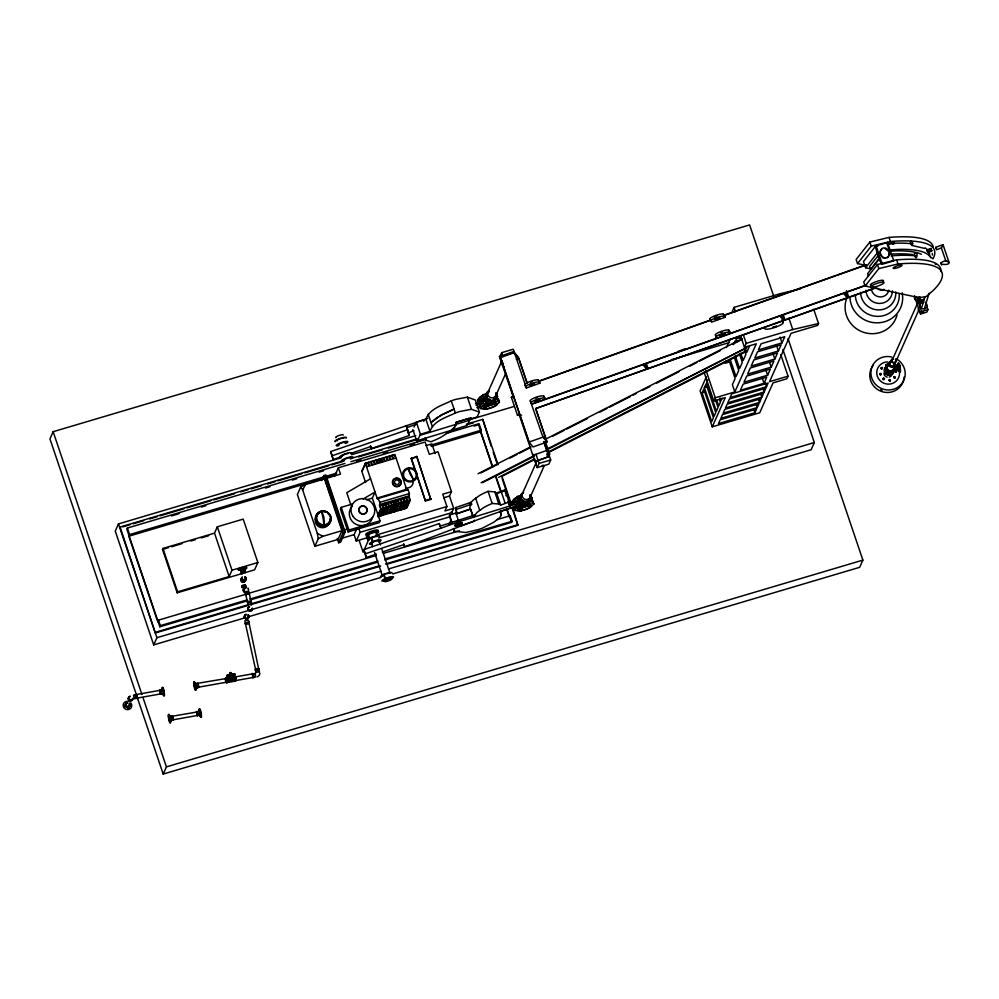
<?xml version="1.0" encoding="UTF-8"?>
<svg xmlns="http://www.w3.org/2000/svg" width="999" height="999" viewBox="0 0 999 999"><rect width="100%" height="100%" fill="white"/><g stroke="black" fill="none" stroke-linecap="round" stroke-linejoin="round"><path stroke-width="1.5" d="M224.738 679.382L224.787 678.508L225.25 679.607M226.873 678.958L226.611 677.884L225.362 678.383L226.224 682.392M887.449 257.23C882.442 260.277 877.447 251.736 882.105 248.514C887.524 245.417 892.107 254.57 887.174 257.829L888.298 256.443M227.098 678.87L227.934 681.98L226.611 677.884M227.71 681.505L227.235 682.704L226.261 682.192M896.64 370.866C896.39 374.088 894.205 370.891 895.379 368.993M896.215 370.329L895.878 371.091M896.303 371.203L896.365 368.931M897.327 367.644L897.339 368.219M897.402 368.057L897.427 367.445M898.938 368.194L899.562 371.091L898.938 368.194L900.124 367.769L898.8 365.234L899.512 365.11L900.161 368.144L898.838 368.319L899.4 371.341L898.051 366.92L899.387 366.733L898.825 363.711L898.014 363.923L898.663 366.858M930.244 249.188C936.775 253.234 918.98 251.236 931.218 249.163M233.192 680.794L232.755 677.334M234.415 680.669L233.766 677.247M885.576 369.38L884.989 369.568M886.837 366.983L886.101 366.92L886.787 367.195M886.95 369.63L887.437 370.179L886.687 369.917M888.086 374.163L888.748 374.363M889.335 371.366L889.922 371.953M892.182 371.178L892.931 371.341M892.731 371.116L893.418 371.079M892.969 371.241C892.681 369.131 891.895 373.052 893.056 370.804M894.617 368.818L893.98 368.319L894.729 368.481M234.315 677.31L234.952 677.971L234.128 676.535L233.217 677.622M235.027 677.397L235.04 677.135M235.889 680.157L235.876 680.831L235.439 679.969M233.741 680.057L234.028 681.505L234.827 680.406M227.784 681.33L227.273 678.708M234.028 681.505L233.391 676.66M226.311 681.593L225.874 678.009M160.502 690.696L160.414 689.785L161.126 693.83L134.078 698.663M163.499 693.618C160.939 695.641 165.022 693.768 163.324 690.596L161.676 691.133L163.312 691.395M170.167 720.529L169.992 718.306L171.403 717.494L169.88 717.769L169.081 715.421L170.817 716.171L169.018 715.559L169.405 719.617L170.017 720.666L171.691 720.254L170.167 720.529L170.33 721.69L170.105 720.666M171.378 716.058L171.241 716.882M195.579 687.911L197.103 687.637L195.742 689.073L195.404 684.877L196.815 684.877L195.404 685.676M196.641 683.878C197.365 681.992 198.501 688.623 197.228 687.25M197.352 711.725L198.202 712.724M198.526 715.209L198.514 714.822M198.714 712.637L200.462 712.637L198.826 713.174L200.225 712.362L199.425 710.027L199.663 712.861M200.524 715.122C197.465 716.495 202.273 716.171 200.349 712.899M941.57 247.889L936.488 249.775L935.701 247.29L935.813 248.152M941.183 264.136C955.519 266.258 946.652 256.993 940.921 263.187M941.707 265.085L940.921 262.587M134.191 698.626L133.529 695.042M135.077 694.854L136.014 698.576L135.527 697.801M136.239 694.492L136.651 694.742M197.652 711.987L198.152 715.334L172.253 719.967C170.604 710.052 173.227 721.753 171.816 719.867M253.296 673.813L254.221 677.534L253.734 676.76M253.009 677.172L252.535 676.81M255.12 673.713L255.819 676.985L197.665 687.349L197.352 686.638M233.778 679.732L233.316 677.634M225.799 678.97L226.273 682.592M227.972 680.169L228.059 678.995A2.36 2.273 24 0 0 227.61 676.735L226.91 675.886L227.672 674.987M230.369 672.514L229.795 673.9A2.36 2.273 24 0 1 228.059 675.399L227.235 675.799M231.768 677.809L230.469 677.871M235.227 678.621L234.615 678.683A2.36 2.273 24 0 0 232.879 680.094L231.78 681.493M231.656 680.581L232.18 681.755L232.767 680.656M230.02 676.148A2.56 2.46 24 0 0 228.222 678.558L227.622 680.057L229.046 680.232A2.173 2.098 24 0 1 231.431 681.368L232.755 681.143A2.173 2.098 24 0 1 235.04 679.233L235.614 677.797M235.464 678.571L235.464 677.397M259.977 673.251L259.265 675.361L257.392 676.872M487.412 397.202L485.052 401.024L484.752 397.127M485.427 398.501L485.626 397.44M484.49 398.426L486.863 392.52L488.873 390.821M226.186 678.746L226.91 678.059L227.173 678.696M234.478 676.935L233.042 676.897A1.711 1.648 24 0 0 231.656 675.349L231.581 674.063L230.132 674.362A2.835 2.735 24 0 0 228.646 677.334L228.883 678.021L229.745 677.484A1.711 1.648 24 0 1 230.382 675.574L230.145 674.313L230.357 675.649L231.631 675.424L231.581 674.063M894.704 365.135L895.841 367.42M894.967 365.11L895.928 366.633M896.228 371.553L896.453 370.766M897.951 364.086L898.563 367.083L897.951 364.086L898.663 363.961L899.425 369.817L898.7 369.955L898.051 366.92M523.364 492.407L520.679 495.204L520.841 499.088L519.318 502.522L519.143 498.626M529.445 501.236L530.756 497.664L530.294 495.054M888.648 256.019L889.272 252.909M519.155 414.435L534.989 461.625L548.838 456.705L549.637 453.908L545.417 441.758M921.815 307.168L924.949 296.865M924.412 308.616L929.07 293.306M883.104 378.459C881.992 381.206 886.3 378.846 883.715 378.034C881.905 380.294 885.938 378.883 883.203 378.296M244.543 568.643L244.867 570.129L245.654 568.319L244.018 568.968M942.581 246.104L943.044 244.68L949.05 262.475M773.576 295.816L749.625 224.937L53.147 431.705L49.95 438.886L136.264 694.33M341.084 457.829L118.456 523.913L115.26 531.118L153.709 644.904L244.842 617.857M119.768 527.784L120.105 527.022L342.445 461.014M344.942 463.449L127.373 528.046L126.848 529.195L159.84 626.798L247.752 600.699M157.255 620.292L128.846 536.213L129.583 534.59L127.373 528.046M242.695 573.364L177.185 592.819L162.512 549.413L162.949 548.451L214.51 533.141L217.332 526.798L243.194 519.118L257.854 562.524L254.595 569.83L245.667 572.489M157.755 621.765L158.491 620.129L247.028 593.93M120.105 527.022L155.32 632.991L247.839 605.531M159.84 626.798L160.352 625.649L158.491 620.129M124.363 706.093L125.549 705.406L125.549 706.318L124.363 706.093L125.549 705.406M126.548 703.546L126.736 702.397L126.548 703.546A2.16 2.085 24 0 0 125.375 705.794M153.709 644.904L156.905 637.712L118.456 523.913M177.185 592.819L177.61 591.858L162.949 548.451M127.884 707.517L128.584 706.98L128.759 708.366L127.884 707.517A2.16 2.085 24 0 1 125.549 706.318M130.419 704.295L129.583 704.208L130.594 704.819L129.583 705.119A2.16 2.085 24 0 1 128.421 707.367L128.759 708.366M129.583 705.119L129.583 704.208M161.676 691.133L163.199 690.858L162.4 688.523L162.562 689.685M177.61 591.858L229.171 576.548L232.005 570.192L217.332 526.798M169.88 717.769L171.403 717.494M169.992 718.306L169.992 717.494M171.266 716.221L172.365 719.055M239.335 569.567L240.709 570.879L239.335 569.567L243.119 568.106L243.319 569.855L242.457 568.468M240.584 568.893L243.968 567.981M243.319 569.855L243.119 568.106M194.48 682.804L196.229 683.553L194.48 682.804L194.73 685.639M244.867 570.129L244.53 568.394L243.007 568.369M196.815 684.877L195.404 684.877M194.817 687L195.429 688.049L197.103 687.637M788.036 338.636L862.886 560.114L859.689 567.295L163.212 774.063L166.408 766.882L142.957 697.489M199.588 711.188L198.064 711.45L199.65 711.038M200.087 711.375L200.836 714.897M325.037 478.758L305.469 484.565L300.761 486.913L297.365 494.53L314.86 546.291L338.549 539.248M229.683 676.723L229.27 678.084L230.519 679.482L232.205 679.52L233.042 676.897L234.827 677.522M230.357 675.649L231.656 675.349M233.766 678.408A2.835 2.735 24 0 1 229.857 679.108L230.607 678.446A1.711 1.648 24 0 0 232.642 678.084L233.791 678.371L232.642 678.084M229.857 679.108L230.607 678.446M229.52 681.393L229.121 682.205L228.709 681.106M231.306 680.244L229.221 679.844M321.616 480.619L323.876 475.549L325.836 474.962L345.13 532.055L340.622 542.195L338.649 542.769L337.175 538.386M334.465 476.511L338.349 467.794L425.124 442.033L429.295 454.345L438.012 451.76L451.473 491.62L449.5 496.053L453.671 508.366L451.76 512.649L375.649 535.239M314.86 546.291L318.256 538.673L317.332 533.416L302.66 489.96L300.761 486.913M351.248 505.993L352.085 504.12L341.246 507.342L340.422 509.203L348.089 531.905L379.17 522.677L380.007 520.804L372.34 498.114L375.05 492.032L363.149 499.013M378.683 516.421L406.743 508.091L410.289 500.149L409.091 496.615L409.378 493.556L408.067 489.672L407.23 489.135L406.855 489.985L394.855 454.47L365.322 463.249L361.775 471.191L365.597 482.48M362.225 470.966L365.671 463.236L366.845 466.695L368.843 466.096L367.682 462.637M338.062 539.398L341.945 530.681L324.463 478.921M338.649 542.769L343.169 532.642L323.876 475.549M348.089 531.905L348.926 530.032L341.246 507.342M369.68 537.012L356.256 541.008L354.096 534.64L356.88 528.409M356.256 541.008L360.139 532.28L358.916 528.683M408.067 489.672L377.31 498.751L377.684 497.902L407.23 489.135M378.047 514.997L380.744 508.916L379.558 505.394L379.845 502.322L377.684 497.902M378.196 515.359L381.069 508.903L379.882 505.382L381.955 504.757L383.154 508.279L379.695 516.046L377.622 516.658M384.453 504.582L384.765 503.896L385.951 507.455L382.505 515.209L380.444 515.821L383.891 508.066L382.704 504.545L386.95 502.784L383.816 504.133M383.216 514.997L386.675 507.23L385.489 503.708M386.026 514.173L389.485 506.393L388.286 502.872L390.434 502.235L391.633 505.756L388.161 513.536L386.975 510.014M415.072 470.317L411.126 458.641L416.745 456.431L430.781 499.4L425.437 500.986L417.045 476.161M388.836 513.336L392.295 505.556L391.096 502.035L392.969 501.486L394.168 505.007L390.696 512.787L389.91 510.439M391.383 512.574L394.842 504.807L393.656 501.286L394.917 500.911L396.116 504.433L392.657 512.2L391.858 509.852M416.745 456.431L430.781 499.4M393.406 511.963L396.853 504.22L395.666 500.699L397.402 500.187L398.589 503.708L395.142 511.451L393.406 511.963L392.619 509.615M396.84 507.092L398.576 503.196M395.841 511.263L399.313 503.471L398.114 499.95L400.312 499.3L401.498 502.822L398.039 510.614L397.24 508.266M398.701 510.402L402.16 502.634L400.974 499.113L403.159 498.464L404.358 501.985L400.899 509.752L400.099 507.405M401.673 509.502L405.119 501.773L403.921 498.251L405.819 497.689L407.005 501.211L403.571 508.941L401.673 509.502L400.886 507.155M407.854 500.961L404.408 508.691L406.368 508.104L409.815 500.387L408.616 496.853L406.655 497.44L407.854 500.961L409.815 500.387M425.437 500.986L411.401 458.017M526.373 387.974L524.862 384.877A7.193 1.449 -18.7 0 1 530.631 381.293A7.193 1.449 -18.7 0 1 538.386 380.07L539.885 383.166L526.373 387.974L513.286 349.213L501.648 352.672L499.787 356.868L502.859 365.959M486.738 393.831L487.749 391.546M484.602 399.75L486.026 394.992M487.899 392.332L501.81 361.114M486.326 400.986L487.337 398.701L486.126 396.328M487.362 401.885L488.374 399.6L487.337 398.701M495.879 393.256C498.089 397.14 493.656 401.873 489.597 400.199L488.074 403.633L492.045 403.446L494.655 400.574M489.41 403.921L490.934 400.487M466.308 424.238L482.717 419.368L491.258 446.441M490.771 403.858L492.295 400.424M492.045 403.446L493.581 400.025M496.041 395.154L505.519 373.876M451.473 491.62L442.757 494.205L446.915 506.518L444.942 510.951L453.671 508.366M493.169 402.734L494.705 399.3M492.495 467.207L480.544 431.805L481.268 430.169L479.058 423.638L446.266 433.366M494.068 401.748L495.591 398.326M449.138 524.288L450.999 520.104M473.451 517.02L477.047 512.425L483.678 507.592A26.636 5.357 -18.7 0 1 492.17 503.471L498.838 504.008L500.661 505.144L509.115 501.985L505.019 489.847L496.565 493.007L494.742 491.87L488.061 491.333A26.636 5.357 -18.7 0 0 479.57 495.467L472.952 500.287L469.717 504.07M496.765 519.705L510.177 515.721L509.665 516.883L507.167 509.502M519.655 497.49L521.303 494.043M518.843 499.912L520.379 496.491M520.691 496.515L522.227 493.094M522.29 493.856L536.201 462.637M384.852 560.002L511.525 522.39L512.037 521.241L510.177 515.721M520.554 502.522L521.578 500.224L520.841 499.088M547.639 450.874L550.699 459.952L548.838 464.148L537.2 467.607L539.06 463.411L536.001 454.32M521.553 503.446L522.577 501.148L521.578 500.224M530.469 498.951L527.772 501.735L523.788 501.798L522.252 505.232C527.135 507.155 529.982 501.61 530.756 497.664M523.588 505.556L525.112 502.122M524.937 505.531L526.473 502.097M526.236 505.169L527.772 501.735M530.332 496.94L544.243 465.709M512.337 507.042L517.919 525.349L386.613 564.323M527.385 504.495L528.921 501.061M732.304 311.326L734.065 307.38L780.606 293.569L800.299 288.961M706.293 376.948L700.099 390.859L712.262 426.835L759.74 412.762L773.039 382.879L786.875 378.758L788.036 376.161L780.743 354.57M702.047 392.869L703.733 389.098L713.436 417.807L711.75 421.578L702.047 392.869L704.819 392.045M704.37 387.674L706.043 383.903L715.746 412.612L714.073 416.383L704.37 387.674L707.142 386.85M707.804 379.957L706.68 382.48L716.383 411.188L718.056 407.417L715.634 400.237M726.473 347.465L730.257 338.973M726.236 360.776L725.149 363.236L729.295 362M733.441 344.605L735.077 340.921M712.262 426.835L725.262 397.627L713.81 401.024L715.272 397.752L706.031 370.417M715.272 397.752L734.839 391.945L756.28 343.793L744.467 347.302L746.216 343.356L743.306 334.727M722.127 398.276L721.003 400.799L720.042 397.927M749.525 346.191L746.777 352.347L744.854 346.641M764.023 383.279L766.77 377.123L743.131 384.14L740.384 390.297L764.023 383.279L762.062 377.472M767.619 375.199L770.366 369.043L746.728 376.061L743.98 382.217L767.619 375.199L765.659 369.393M771.216 367.12L773.963 360.964L750.324 367.982L747.577 374.138L771.216 367.12L769.742 362.762M774.824 359.041L777.559 352.884L753.92 359.902L751.186 366.059L774.824 359.041L772.851 353.221M778.421 350.961L781.156 344.805L757.517 351.823L754.782 357.979L778.421 350.961L776.448 345.142M782.017 342.882L784.752 336.725L761.113 343.743L758.378 349.9L782.017 342.882L780.057 337.063M754.919 412.762L756.605 408.978L720.204 419.792L718.518 423.564L754.919 412.762L753.696 409.128M757.242 407.567L758.915 403.783L722.514 414.597L720.841 418.369L757.242 407.567L756.006 403.933M759.552 402.372L761.226 398.589L724.824 409.403L723.151 413.174L759.552 402.372L758.316 398.738M761.862 397.177L763.548 393.394L727.147 404.208L725.461 407.979L761.862 397.177L760.639 393.544M764.173 391.983L765.858 388.199L729.457 399.013L727.771 402.784L764.173 391.983L762.949 388.349M766.483 386.788L768.169 383.004L731.768 393.818L730.082 397.59L766.483 386.788L765.034 382.467M813.661 309.128L818.518 323.526L817.681 325.399L791.096 333.291L769.567 381.643L788.036 376.161M875.611 247.003L876.123 245.866L887.524 242.482L893.73 260.826L882.317 264.223L876.123 245.866M880.269 252.822L880.007 253.434L880.356 250.936L882.105 248.514M881.118 255.332L882.679 257.792L885.264 257.879M879.857 259.553L879.345 260.677L875.324 246.516L878.246 245.804M887.025 243.619L887.524 242.482M888.423 250.399L888.161 251.011L885.201 248.651M782.866 349.438L814.322 442.532L811.113 449.737L392.757 573.938M892.344 359.852L917.656 302.997M895.853 361.663L918.63 310.502M925.449 302.222L927.946 309.615L926.847 312.1L920.479 313.998L921.577 311.501L916.582 296.715M899.912 366.833L900.062 367.907M414.011 427.085L416.333 422.152L425.886 419.23C429.695 408.603 442.095 405.407 451.273 400.849A18.082 3.634 -18.7 0 1 455.994 399.3L467.37 397.152L475.274 399.962L479.383 412.1L477.072 417.008L470.679 418.968L471.241 417.757L456.818 422.152L454.557 427.447A53.309 10.714 -18.7 0 1 451.635 430.207M456.193 424.288A50.961 10.252 -18.7 0 1 455.844 425.537L450.212 431.393L440.209 437.662A26.636 5.357 -18.7 0 1 430.831 441.758L426.173 440.359L425.611 438.773L416.958 441.695L420.429 434.29L416.333 422.152M420.429 434.29L429.995 431.368C433.766 420.691 446.178 417.507 455.382 412.987A18.082 3.634 -18.7 0 1 460.102 411.438L471.478 409.29L479.383 412.1M455.556 422.427L468.968 418.344L469.592 420.204L467.107 425.487L417.457 440.634M510.189 507.967L500.636 511.226L501.348 515.197L499.425 517.919L493.793 522.227L482.879 527.922A18.082 3.634 -18.7 0 1 478.234 529.62L465.921 532.492L454.27 531.243L453.359 528.546M495.292 396.84L494.08 398.613M302.66 489.96L305.469 484.565M529.07 499.562L529.595 498.613M386.663 503.084L385.651 503.608M931.218 251.036L930.868 248.389M895.579 370.666L894.692 368.681M885.014 369.405L884.889 370.105M889.422 371.191L889.947 371.778M892.357 370.829L893.044 371.104M933.203 246.741A179.046 36.001 -18.7 0 0 889.035 237.4L869.854 242.058L856.143 259.49L857.529 263.586L865.047 265.21M857.529 263.586L871.228 246.154L890.421 241.496A179.046 36.001 -18.7 0 1 933.041 258.753M875.324 246.516L863.486 261.551L865.584 267.757L870.117 268.743M865.584 267.757L877.422 252.722M878.258 255.407L869.63 266.383L870.629 269.355L879.27 258.366M877.434 264.498L863.723 281.93L865.109 286.026L919.267 297.702L926.26 296.491L932.616 290.996A179.046 36.001 -18.7 0 0 898.001 263.936L896.615 259.852L877.434 264.498L878.82 268.594L865.109 286.026M227.273 675.249L227.46 675.249A2.173 2.098 24 0 0 229.608 673.838L230.257 672.577M487.649 393.044L489.298 391.645M228.396 679.869L229.208 679.607A2.36 2.273 24 0 1 231.418 680.406L232.68 680.931M162.4 688.523L161.039 689.947L162.612 689.535M170.33 721.69L171.691 720.254M198.064 711.45L199.425 710.027M520.504 495.579L517.594 496.441L511.938 501.798L512.674 503.983A10.19 2.048 -18.7 0 1 518.444 500.399M512.674 503.983L518.331 498.638L517.594 496.441M522.427 501.248L519.505 502.11L513.848 507.455L514.597 509.652L520.242 504.308L524.625 503.009M248.426 591.158L245.042 591.683L248.252 605.232M249.076 592.857L247.477 592.519L245.242 593.631M249.513 594.018C250.225 592.357 242.957 594.88 246.428 594.917M251.498 602.897L249.101 602.747L248.039 603.746M248.639 590.958L251.848 604.52L251.174 604.944M245.23 572.964L241.308 573.476L242.382 573.738M245.304 587.262L246.004 586.613L242.357 587.787M243.107 585.601C249.275 585.014 241.271 584.44 242.008 586.176M245.329 585.851L242.32 585.851L241.958 586.663M256.268 672.589L244.83 620.866L246.84 620.079L248.439 620.217L259.278 671.915M245.667 623.576L246.378 624M255.881 672.364L259.503 671.715M259.153 670.167L255.232 670.679L256.306 670.941M456.356 524.487L454.57 525.836L455.881 525.936M461.888 523.713L462.125 523.026M483.441 394.605L477.572 400L478.309 402.197L484.19 396.79L483.441 394.605L486.363 393.743M486.101 402.46L480.232 407.867L479.483 405.669L485.364 400.262L486.101 402.46L489.011 401.61M898.014 363.923L899.362 364.635M896.665 369.455L896.578 367.644M230.457 676.273L228.796 677.859L229.745 677.484L230.582 678.521M885.614 372.465C886.825 373.751 885.539 370.979 885.576 373.077M894.629 368.768L893.968 369.018M413.561 480.019L413.461 480.057A10.927 2.223 66 0 0 407.992 468.668L407.892 468.718A11.089 1.986 73.5 0 1 410.152 474.213A11.089 2.485 58.4 0 1 413.461 480.057L414.735 479.021M386.95 503.721L385.002 504.233M240.759 571.391L242.332 570.591M234.753 681.38L235.377 678.933M227.235 682.704L227.535 679.682M714.123 317.083L714.984 316.546M437.699 417.157L430.969 422.54L441.645 414.81L454.058 409.078L439.622 415.984M482.854 402.11L483.653 401.598M491.633 402.634L492.557 402.048M454.982 525.287L457.28 524.1M461.313 524.075L461.963 523.676M227.11 675.312L227.035 676.485A2.173 2.098 24 0 1 227.884 678.933M518.206 503.858L517.095 505.332M384.428 503.783L384.215 504.582M387.113 503.696L384.677 504.607M525.849 504.333L526.785 503.783M370.554 478.758L346.765 492.719L350.749 504.52M124.538 706.618L125.724 705.931M240.971 571.228L244.518 570.379M244.443 570.953L245.03 570.491L244.393 570.279M244.443 571.952L244.88 571.453L241.721 571.803M460.551 524.475L461.388 524.038M517.657 502.222L518.731 501.673M478.071 473.701L530.656 446.815M545.879 439.036L742.407 338.599M480.944 472.902L497.552 464.423M510.002 458.054L516.92 454.52M519.692 453.096L530.756 447.44M552.909 436.126L563.973 430.469M566.745 429.046L587.499 418.444M599.962 412.075L606.88 408.541M609.652 407.117L630.406 396.516M633.179 395.092L635.938 393.681M642.856 390.147L649.775 386.613M656.705 383.067L678.845 371.753M689.909 366.096L696.84 362.562M699.6 361.139L720.366 350.537M732.816 344.168L739.735 340.634M481.131 482.754L533.716 455.869M547.552 448.801L746.952 347.552L547.664 449.413M482.617 482.667L533.816 456.493M498.651 477.335L534.627 458.953M548.476 451.873L746.378 350.724M501.523 476.548L534.727 459.565M548.576 452.497L745.092 352.048M318.256 538.673L322.964 536.313L342.52 530.506M246.403 594.155L246.116 594.792M250.524 601.972L251.136 601.398L249.6 601.448M250.799 601.985C253.821 599.825 244.018 602.734 248.514 602.459M248.464 605.032L250.924 604.308M895.591 370.954L895.903 372.003L896.34 371.091M384.865 503.908L384.066 504.545M386.813 503.871L386.014 504.22M244.018 571.378C248.476 571.678 240.559 570.654 241.196 572.589M244.268 572.015L244.555 571.378M245.155 586.088L245.517 585.277M245.042 586.813L246.079 586.126L244.78 586.176M248.314 622.377L249.026 621.728L245.367 622.901M255.931 669.03L255.307 669.605M887.262 244.405L896.478 243.169A173.039 34.803 -18.7 0 1 911.712 243.768M379.245 536.625A6.119 1.224 -18.7 0 0 377.884 535.664A6.119 1.224 -18.7 0 0 371.541 537.45L369.193 538.623A6.119 1.224 -18.7 0 0 369.293 540.159M378.858 541.895A6.119 1.224 -18.7 0 0 380.232 539.772A6.119 1.224 -18.7 0 0 372.952 541.595L370.592 542.782A6.119 1.224 -18.7 0 0 371.79 544.205M392.07 573.039A6.119 1.224 -18.7 0 0 384.003 574.3L381.643 575.486A6.119 1.224 -18.7 0 0 380.969 576.985M390.01 579.345A6.119 1.224 -18.7 0 0 393.032 576.673A6.119 1.224 -18.7 0 0 385.402 578.458L383.042 579.632A6.119 1.224 -18.7 0 0 385.564 580.794M935.564 263.911L936.288 264.211M460.052 522.789L457.08 523.926M459.64 524.875L460.614 524.438M370.517 445.729L371.453 448.526L409.178 435.502L408.316 432.942L413.911 430.619M384.677 503.621L385.564 503.284M530.457 382.105L531.88 381.593M715.609 316.258L717.032 315.746M535.864 398.089L537.287 397.577M721.003 332.242L722.439 331.743M677.497 351.623L684.727 348.926M457.242 524.138L461.088 522.989M459.69 524.837L456.68 525.811M196.741 683.466L227.722 678.271M427.747 418.444L330.694 451.548L333.167 459.503L341.87 456.506M406.83 427.634L416.745 424.038M475.162 514.91L440.147 526.123M376.448 554.058L366.296 557.567L363.823 549.612L439.273 523.563L440.834 528.259L457.829 522.09L520.442 502.709M513.224 396.89L499.488 356.568L513.336 351.636L514.597 354.071M505.282 355.219L512.524 352.647M516.371 359.328L518.731 358.491L527.06 383.154M538.836 381.094L710.464 320.067M723.676 315.372L865.971 264.76M538.961 381.343L636.775 346.566M638.236 346.041L711.063 320.142M725.636 314.96L835.988 275.712M837.437 275.2L866.308 264.935M725.037 317.32L711.513 322.128L710.014 319.031A7.193 1.449 -18.7 0 1 715.771 315.447A7.193 1.449 -18.7 0 1 723.526 314.223L725.037 317.32L723.526 314.223M521.615 415.122L517.494 415.334L511.351 397.165L513.873 396.266M927.122 249.987L931.018 248.639M927.184 250.212L931.105 248.876M935.813 247.302L942.969 244.68L941.383 248.027L945.828 260.976M927.484 251.124L931.268 249.775M927.596 251.436L931.38 250.087M927.709 251.723L931.73 250.774M927.809 251.948L931.592 250.612M531.768 403.958L866.233 285.027M866.67 285.152L531.955 404.183L530.269 400.874A7.193 1.449 -18.7 0 1 536.026 397.277A7.193 1.449 -18.7 0 1 543.781 396.066L545.292 399.15L543.781 396.066M935.476 264.036L936.113 263.811M935.439 264.248L936.188 263.973M542.744 436.101L546.441 440.497L535.651 408.579L876.135 287.5M517.494 415.334L520.017 414.435M535.651 408.579L876.173 287.774M529.008 442.107L542.981 437.137L547.052 441.983L533.066 446.953L529.008 442.107L500.437 357.592L514.423 352.622L518.493 357.455L527.26 383.416M532.879 455.382L546.728 450.449L549.637 453.908L548.501 454.308M536.176 461.051L547.764 456.93L546.765 453.996M333.167 459.503L332.118 455.756L407.567 429.707L406.143 425.499M476.86 407.704L479.77 406.705M350.574 453.496L370.891 446.478L371.453 448.526M366.296 557.567L365.247 553.821L440.834 528.259M382.255 552.06L404.021 544.542L404.595 546.59C442.42 534.415 478.596 517.832 516.683 506.318M248.888 601.61L247.977 602.484M456.918 513.761L455.519 507.629L470.991 502.36L471.615 504.22L456.143 509.49L456.918 513.761L470.317 509.19A52.198 10.502 -18.7 0 1 471.64 504.22M498.051 493.131L505.169 490.709M451.536 523.151L449.463 515.134L455.856 512.962L458.591 521.053M161.801 691.67L163.436 691.133M198.826 713.174L200.462 712.637M245.841 623.339L249.438 622.864L247.889 623.826M246.753 623.151L245.005 623.851L246.166 624.138M457.679 525.524L458.691 525.212M230.344 672.552L231.381 673.289A2.36 2.273 24 0 0 233.641 674L234.84 674.113M230.082 672.777L230.781 672.839M235.264 679.008L234.44 679.083A2.36 2.273 24 0 0 232.68 680.544M475.462 403.671L484.403 400.899M476.011 405.319L483.466 403.009M509.453 504.295L519.892 501.061M419.93 435.352L469.592 420.204M740.097 337.762L735.938 338.998L736.9 341.858M351.548 454.72L415.796 435.651M469.58 419.68L514.398 406.368M671.291 359.79L729.557 342.495M351.398 458.354L417.058 438.861M122.752 526.898L130.207 524.687M133.192 523.801L143.644 520.704M149.613 518.931L157.068 516.708M160.052 515.821L183.928 508.741M186.913 507.854L210.789 500.761M213.774 499.875L234.665 493.681M240.634 491.908L248.102 489.685M251.086 488.798L261.526 485.701M267.495 483.928L274.962 481.718M277.947 480.831L301.823 473.738M304.807 472.852L328.683 465.771M331.668 464.885L342.108 461.775M358.516 456.905L382.392 449.825M388.361 448.052L416.72 439.635M468.943 424.125L473.426 422.802M746.216 343.356L792.756 329.545L818.518 323.526M350.899 461.675L425.412 439.56M171.566 515.921L179.008 513.711M201.361 507.08L205.831 505.744M265.447 488.049L269.917 486.725M292.27 480.094L296.74 478.758M319.093 472.127L323.564 470.804M356.343 461.063L360.814 459.74M383.166 453.109L387.637 451.773M409.99 445.142L414.46 443.818M474.075 426.111L478.546 424.787M426.061 445.604L431.88 443.881L435.114 453.459M129.583 534.59L336.713 473.089M430.594 445.217L481.268 430.169M128.846 536.213L322.577 478.708M325.562 477.822L335.989 474.725M431.356 446.416L480.544 431.805M326.436 478.334L340.497 474.163L338.349 467.794M411.126 458.641L415.134 457.442M921.577 311.501L927.946 309.615M162.512 549.413L168.469 547.639M171.453 546.765L181.868 543.668M190.809 541.008L195.267 539.685M201.224 537.924L208.666 535.714M366.546 499.825L372.34 498.114M379.845 502.322L409.378 493.556M379.932 504.545L409.465 495.779M379.558 505.394L409.091 496.615M380.744 508.916L410.289 500.149M396.853 504.22L398.589 503.708M405.119 501.773L407.005 501.211M539.06 463.411L550.699 459.952M425.711 500.362L431.056 498.776M443.693 497.777L449.5 496.053M347.153 529.133L343.918 530.094L326.935 479.82M348.926 530.032L380.007 520.804M343.169 532.642L345.13 532.055M232.005 570.192L257.854 562.524M360.139 532.28L446.915 506.518M341.446 538.399L354.096 534.64M378.509 537.986L449.887 516.795M528.259 499.512L531.181 498.638L533.803 503.946L531.181 498.638M527.547 502.135L531.93 500.836M249.388 593.144L376.061 555.544M383.504 553.334L459.503 530.769M160.352 625.649L246.778 599.987M249.762 599.1L377.922 561.063M385.364 558.841L512.037 521.241M250.737 599.812L377.41 562.212M155.657 632.23L248.177 604.757M251.161 603.871L379.495 565.771M385.464 563.998L518.269 524.575M250.824 604.645L380.644 566.096M156.905 637.712L381.031 571.166M388.499 568.955L814.322 442.532M247.827 616.97L380.806 577.484M166.408 766.882L862.886 560.114M493.381 400.324L497.764 399.038L499.413 402.235L497.015 396.84L497.764 399.038M385.464 504.058L383.941 504.195M526.311 501.211L527.372 500.911M457.13 523.888L455.294 524.325M878.82 268.594L898.001 263.936M243.394 571.353L241.358 572.614M244.156 586.151L242.12 587.412M247.053 623.913L249.063 623.126L247.465 623.001M256.431 668.756L257.317 668.556M385.152 504.458L384.315 504.657M460.189 523.201L462.187 522.976M455.844 525.973L456.718 525.774M897.964 366.283L898.688 366.158M898.825 367.332L899.537 367.195L899.512 365.11M900.049 367.232L898.85 367.47L899.45 368.269L898.763 366.783M898.663 367.794L899.924 367.507M898.675 367.857L900.124 367.769M899.537 368.906L900.249 368.768L900.349 370.142L899.487 371.266M898.863 370.417C901.597 373.139 898.488 366.433 900.249 368.768M196.229 683.553L194.705 683.828L195.292 685.139M135.027 694.78L160.477 690.247M233.853 677.185L255.282 673.363M226.461 679.807L227.198 679.682M229.57 681.63L232.517 681.106M161.913 694.03L163.436 693.768L163.649 694.78M169.38 716.458L170.817 716.171M169.231 716.583L170.754 716.32M171.703 716.345L197.939 711.837M169.405 718.818L170.929 718.543M198.938 715.534L200.462 715.259L200.674 716.283M407.892 468.718L409.54 468.444M321.241 511.426L321.341 511.413A7.08 6.818 24 0 1 330.469 516.87A7.08 6.818 24 0 1 323.976 524.837L323.876 524.862A9.453 1.424 80.9 0 0 321.241 511.426L321.253 511.451M247.727 593.768L249.325 593.856M912.112 245.492L912.961 243.219L910.838 240.722L910.314 242.944L911.75 245.367L924.924 248.476M521.353 497.677L520.442 497.814L518.906 501.248L519.83 501.111M386.338 503.134L387.162 503.284M384.677 504.258L383.953 504.383M229.758 676.76L230.407 676.673M243.344 571.465L244.231 571.241M245.005 586.038L242.145 587.2M227.647 675.037L228.259 674.949A2.36 2.273 24 0 0 229.982 673.451M889.122 249.887L898.576 249.388A173.039 34.803 -18.7 0 1 929.37 255.881M889.709 251.199L895.479 250.899A168.968 33.978 -18.7 0 1 921.415 254.295M890.584 253.334L890.746 254.146L896.478 253.858A168.968 33.978 -18.7 0 1 912.736 254.62M891.12 255.806L900.574 255.307A173.039 34.803 -18.7 0 1 915.808 255.906M511.351 397.165L514.098 397.015M886.687 366.196L885.888 365.047L887.199 365.159M234.241 674.225L233.454 674.437A2.36 2.273 24 0 1 231.206 673.688M241.471 569.58L240.384 569.38L240.709 570.879M257.942 668.581L258.878 668.806M195.517 685.414L196.928 685.414M170.117 718.031L171.516 718.031M197.465 687.687L197.64 686.887M241.383 571.765L241.109 571.553M129.758 704.732L130.594 704.819M886.65 365.834L886.188 364.535L887.449 365.159M228.084 680.232L229.008 680.044A2.36 2.273 24 0 1 231.244 680.794L231.681 681.405M255.294 669.817L255.644 669.005L259.328 668.718M524.1 500.961L525.187 501.223M949.038 262.487L948.363 262.238M161.975 693.893L163.711 694.642M199.001 715.396L200.737 716.146M488.886 398.851L489.897 399.35M488.374 399.6L489.597 400.199M317.332 533.416L322.964 536.313M522.577 501.148L523.788 501.798M226.298 678.483L226.711 679.407M930.756 257.093L932.691 258.541M226.061 682.379L225.737 681.63M889.585 250.936L890.309 252.372M235.552 678.121L234.99 677.622A2.173 2.098 24 0 1 234.565 675.549L234.827 674.425L233.941 674.075A2.173 2.098 24 0 1 231.343 673.563M227.36 675.911L227.784 676.348A2.36 2.273 24 0 1 228.259 678.558M522.29 499.662L523.114 500.424M235.052 680.868L235.127 678.908M891.595 373.663L891.008 374.163M845.042 292.844L848.738 297.24L846.528 290.697M843.568 293.369L847.264 297.764L846.378 295.155M781.305 315.509L785.002 319.905L783.228 314.673M779.844 316.034L783.528 320.429M782.08 321.241L783.104 322.452A9.59 1.936 -18.7 0 1 775.424 327.247A9.59 1.936 -18.7 0 1 765.084 328.871L764.06 327.647M728.933 330.219L730.431 333.316L728.933 330.219A7.193 1.449 -18.7 0 0 721.178 331.431A7.193 1.449 -18.7 0 0 715.409 335.027L716.92 338.124L715.409 335.027M710.014 319.031L710.776 319.955M644.38 364.21L648.076 368.606L646.303 363.374M642.906 364.735L646.603 369.131M538.386 380.07L539.885 383.166M515.034 354.096L518.731 358.491M524.862 384.877L525.636 385.789M502.36 364.735L504.045 366.745M530.269 400.874L542.981 437.137M548.876 451.998L546.341 448.976L543.868 441.67M532.492 453.908L534.178 455.919M225.836 682.017L226.498 682.841M899.4 366.92L900.161 368.144M197.19 715.384L197.44 714.822M160.514 689.785L161.039 690.734M159.803 690.509L159.553 689.934L160.027 691.096M160.165 693.88L160.414 693.318M252.46 674.125L252.173 674.775M136.9 697.901L137.188 697.252L163.212 774.063M530.007 495.167L531.893 498.276L531.156 496.091A10.19 2.048 -18.7 0 0 530.419 495.217M927.084 249.825L927.547 250.811M927.884 252.11L927.659 251.136M247.952 588.086L248.514 589.422M899.375 366.708L898.738 363.798M899.55 368.194L899.575 370.292M896.652 370.991L897.127 367.907M895.741 371.178C897.577 372.115 895.928 366.945 895.728 365.696M234.965 680.756L234.715 678.321M499.488 356.568L503.246 363.848M495.841 393.369L497.49 396.566L496.753 394.368M198.089 683.953L197.715 683.141L197.627 683.99M196.94 683.616L197.814 686.95M198.227 686.837L198.551 686.113M197.502 687.649L197.09 686.85M200.662 714.76L200.337 713.761M197.078 715.134L197.452 715.958L197.402 714.41M163.287 689.884L163.811 693.393L163.312 692.257M160.627 689.947L161.176 691.221M172.815 719.455L173.177 720.279L173.139 718.731M161.076 693.681L161.488 693.318M171.965 719.967L172.228 719.505M160.077 693.98L160.377 692.906M226.648 681.68L226.823 679.857M896.403 366.995L896.315 368.156M894.617 365.284L894.992 366.995M894.667 366.021L894.829 366.446A4.808 4.633 24 0 1 891.533 372.465A4.808 4.633 24 0 1 885.626 368.544A4.808 4.633 24 0 1 889.984 363.261M233.192 677.285L233.541 678.708M227.135 678.358L227.385 679.357M225.674 678.621L225.924 679.532M234.865 674.063L234.39 675.486A2.36 2.273 24 0 0 234.852 677.747M235.652 678.271L235.814 678.92M233.941 675.624L234.365 677.896M235.564 680.506L235.314 679.695M252.622 674.612L252.235 673.438L252.06 674.55M252.522 677.085L253.059 677.921L252.997 676.635M197.265 683.953L197.802 686.463M136.626 694.355L136.813 695.217M136.726 697.702L137.25 698.538L137.113 696.578M928.895 252.735L930.569 257.705M914.485 296.253L920.479 313.998M889.035 237.4L890.421 241.496M887.512 245.067L888.985 249.413M881.318 263.898L879.42 258.654L867.594 273.689L868.431 276.174M869.854 242.058L871.228 246.154M788.873 318.032L792.756 329.545M782.167 319.655L783.104 322.452M734.065 307.38L735.526 311.7M740.571 335.789L744.467 347.302M739.647 335.689L741.096 339.985M743.993 348.564L745.928 354.283L743.181 360.439L740.771 353.284M739.435 353.783L742.332 362.362L739.585 368.519L735.239 355.656M734.377 357.58L738.723 370.442L735.988 376.598L730.194 359.44M728.858 359.94L735.127 378.521L732.392 384.677L734.839 391.945M719.405 399.35L720.379 402.222L718.693 405.994L716.758 400.249M704.083 372.24L713.81 401.024M535.839 408.803L547.052 441.983M543.756 441.633L548.838 456.705M501.648 352.672L502.972 356.568M501.023 358.991L528.783 441.133M534.128 458.516L537.2 467.607M519.505 502.11L520.242 504.308M482.717 419.368L498.026 464.66M501.973 476.361L511.351 504.12M493.231 452.285L496.69 462.512M502.122 478.583L510.514 503.421M512 507.804L517.432 523.888M507.917 501.223L509.278 505.269M501.073 491.196L505.182 503.334M478.983 426.098L492.719 466.733M495.704 475.586L501.186 491.808M510.127 518.256L511.525 522.39M495.492 476.061L500.974 492.282M506.456 508.516L509.44 517.357M467.37 397.152L471.478 409.29M496.565 493.007L500.661 505.144M494.742 491.87L498.838 504.008M499.962 511.076L501.348 515.197M488.061 491.333L492.17 503.471M451.273 400.849L455.382 412.987M475.599 498.126L479.695 510.264M470.729 509.39L473.002 516.133M472.727 515.759L470.442 509.015L456.031 513.936L455.856 512.962M428.196 414.323L432.292 426.461M425.886 419.23L429.995 431.368M455.519 507.629L456.143 509.49M423.276 419.83L423.826 421.478M457.267 520.454L457.829 522.09M451.386 511.563L452.372 514.46M425.262 437.662L426.173 440.359M449.463 515.134L452.197 523.226M412.849 429.558L416.958 441.695M394.43 454.695L395.604 458.154L393.544 458.753L392.382 455.294M391.633 455.519L392.807 458.978L390.721 459.59L389.548 456.131M405.182 504.582L406.368 508.104M388.723 456.406L389.885 459.865L387.987 460.427L386.825 456.968M402.372 505.419L403.571 508.941M385.976 457.205L387.15 460.664L385.114 461.263L383.953 457.804M383.166 458.042L384.328 461.501L382.729 461.975L381.556 458.516M380.744 458.766L381.905 462.225L380.507 462.637L379.333 459.178M378.484 459.428L379.657 462.887L378.122 463.349L376.948 459.89M393.956 507.929L395.142 511.451M376.049 460.164L377.222 463.623L375.337 464.185L374.163 460.726M403.646 543.793L404.595 546.59M373.301 460.964L374.475 464.423L372.477 465.022L371.303 461.563M387.624 503.071L388.811 506.593L385.352 514.373L384.153 510.851M370.492 461.8L371.665 465.259L369.655 465.859L368.494 462.4M365.322 463.249L377.31 498.751M381.306 511.688L382.505 515.209M379.645 513.461L380.444 515.821M378.509 512.512L379.695 516.046M379.021 540.709L380.457 544.967M381.905 549.238L390.072 573.414M371.541 537.45L372.952 541.595M384.003 574.3L385.402 578.458M371.091 537.649L372.502 541.808M383.554 574.512L384.952 578.658M371.541 543.668L372.54 546.615M374.525 552.509L382.505 576.098M366.633 536.725L368.094 541.083L363.124 552.235L359.215 540.646M330.694 451.548L332.118 455.756M363.823 549.612L365.247 553.821M214.51 533.141L229.171 576.548M53.147 431.705L141.958 694.53M198.064 683.603L198.202 684.303M198.102 686.763L198.589 687.649L198.464 685.127M197.053 712.599L196.578 711.438L196.616 712.974M196.965 714.797L197.103 715.484M172.79 716.92L172.402 715.759L172.315 716.882M172.827 719.804L172.59 718.706M159.902 690.396L160.14 691.508M248.339 588.886L248.539 589.535M897.377 367.969L897.539 368.044M895.316 369.88L895.529 370.617M894.667 370.005L895.541 371.84L895.042 366.571M233.978 678.059L234.278 679.407M439.273 523.563L440.084 526.461M407.567 429.707L409.178 435.502M406.693 427.147L408.316 432.942M198.202 684.028L198.302 684.715M197.927 712.175L198.289 713.86M172.802 716.645L172.902 717.332M252.635 674.337L252.784 675.249M136.826 694.954L136.975 695.866M899.375 367.657L899.425 369.817M897.09 367.707L896.752 366.458L896.865 367.894M895.691 366.458L896.066 368.206M235.677 678.433L235.052 677.31A2.36 2.273 24 0 1 234.59 675.049M240.447 569.243L240.759 570.729M198.339 684.552L198.401 685.177M197.203 712.849L197.427 714.01M172.927 717.17L172.989 717.794M161.039 691.183L161.388 693.855M160.177 691.345L160.402 692.507M886.575 367.257L886.538 367.682A4.121 3.971 24 0 0 886.013 368.156M896.765 367.894C898.663 374.25 895.354 359.652 895.716 367.083M252.834 675.137L252.997 676.023M137.025 695.754L137.188 696.64M509.115 501.985L509.927 506.468M505.019 489.847L505.681 493.543M505.931 494.967L506.093 495.829M474.375 520.179L474.55 521.153L460.127 526.073L459.952 525.099M453.796 528.596L454.27 531.243M173.052 717.744L173.277 719.829M161.164 691.758L161.338 692.931M225.487 680.494L225.637 681.555M895.991 368.194L896.203 369.106M197.502 714.585L196.741 711.887L196.528 712.799M160.315 692.444L160.477 693.081M128.059 707.142L128.222 708.516M252.909 675.961L253.097 676.872M242.57 568.206L242.782 569.954M896.103 368.981L896.29 369.942M233.691 679.632L233.853 680.706M932.304 253.409L932.429 255.07M486.95 395.08L487.037 396.166M896.178 369.705L896.328 370.666M199.488 709.677A4.321 0.674 79.9 0 1 200.674 710.826A4.321 0.674 79.9 0 1 201.448 716.87A4.321 0.674 79.9 0 1 200.137 714.672M199.138 711.488A4.321 0.674 79.9 0 1 199.887 709.802A4.321 0.674 79.9 0 1 201.049 716.558A4.321 0.674 79.9 0 1 199.7 714.747M168.769 714.61A4.321 0.674 79.9 0 1 170.354 718.418A4.321 0.674 79.9 0 1 170.192 722.602A4.321 0.674 79.9 0 1 168.719 715.933M251.91 609.065A1.861 1.786 24 0 1 249.937 610.676M249.238 610.476A1.861 1.786 24 0 1 248.564 609.889M248.414 608.029A1.861 1.786 24 0 1 249.488 607.155M248.014 618.044A1.861 1.786 24 0 1 245.23 618.593A1.861 1.786 24 0 1 245.155 615.796M244.992 576.923A2.135 2.06 24 0 1 245.617 579.807A2.135 2.06 24 0 1 242.67 580.332A2.135 2.06 24 0 1 242.045 577.447M245.217 577.946A1.861 1.798 24 0 1 244.081 580.706M243.356 580.694A1.861 1.798 24 0 1 242.145 577.897A2.323 2.235 24 0 0 241.433 580.931A2.323 2.235 24 0 0 244.643 581.605A2.323 2.235 24 0 0 245.242 578.496M244.955 577.085A2.323 2.235 24 0 1 245.442 580.444A2.323 2.235 24 0 1 241.97 580.382A2.323 2.235 24 0 1 242.395 577.035M245.267 591.883A1.861 1.798 24 0 1 245.192 588.324M245.367 591.845A2.135 2.06 24 0 1 243.606 589.41A2.135 2.06 24 0 1 246.054 587.762M245.192 592.32A2.323 2.235 24 0 1 243.306 589.647A2.323 2.235 24 0 1 246.004 587.912M245.042 592.444A2.135 2.06 24 0 1 245.005 588.374M241.483 570.092A4.321 0.949 -12.1 0 1 238.798 569.23A4.321 0.949 -12.1 0 1 245.429 567.644A4.321 0.949 -12.1 0 1 244.68 569.33M239.473 569.817A4.321 0.949 -12.1 0 1 239.36 568.468A4.321 0.949 -12.1 0 1 245.342 567.22A4.321 0.949 -12.1 0 1 245.454 568.568M232.492 676.785A2.56 2.46 24 0 1 232.093 680.681M231.493 680.931A2.56 2.46 24 0 1 228.596 679.795M229.545 677.797A1.424 1.361 24 0 1 230.245 677.022M228.247 677.921A2.56 2.46 24 0 0 229.295 681.293L231.219 681.53L232.73 680.381A2.56 2.46 24 0 0 232.23 677.384M229.608 677.659A1.424 1.361 24 0 1 230.307 676.885M232.33 677.884A1.424 1.361 24 0 1 232.28 678.583M231.556 674.1A2.835 2.735 24 0 1 233.916 675.674M232.255 676.585A1.249 1.211 24 0 1 232.018 678.196A1.249 1.211 24 0 1 230.344 678.059A1.249 1.211 24 0 1 230.282 676.423M130.732 702.809A4.321 4.158 24 0 1 129.008 709.415A4.321 4.158 24 0 1 123.189 705.406A4.321 4.158 24 0 1 128.883 701.535M129.333 703.621A2.16 2.085 24 0 1 128.809 706.768A2.16 2.085 24 0 1 125.699 705.631A2.31 2.223 24 0 1 127.285 702.697M127.298 702.884A2.16 2.085 24 0 0 125.699 705.631A2.31 2.223 24 0 0 128.896 706.855A2.31 2.223 24 0 0 129.458 703.496M129.558 703.271A2.31 2.223 24 0 1 128.996 706.643A2.31 2.223 24 0 1 125.674 705.431A2.31 2.223 24 0 1 127.385 702.484M129.483 703.945A1.861 1.786 24 0 1 128.484 706.393A1.861 1.786 24 0 1 126.049 705.132A1.861 1.786 24 0 1 127.472 702.909M129.271 705.744A1.861 1.786 24 0 1 126.598 707.155A1.861 1.786 24 0 1 126.224 704.17M132.68 698.9A2.135 2.06 24 0 1 130.482 700.536A2.135 2.06 24 0 1 128.471 698.563A2.135 2.06 24 0 1 130.157 696.428M132.005 699.799A1.861 1.786 24 0 1 131.506 700.287M130.12 700.536A1.861 1.786 24 0 1 129.408 697.252M132.717 698.363A2.323 2.235 24 0 1 130.931 700.986A2.323 2.235 24 0 1 128.197 699.175A2.323 2.235 24 0 1 129.982 696.553M162.113 689.984A4.321 0.674 79.9 0 1 162.775 688.086A4.321 0.674 79.9 0 1 164.023 694.555A4.321 0.674 79.9 0 1 162.924 694.205M162.475 688.948A4.321 0.674 79.9 0 1 163.299 688.224A4.321 0.674 79.9 0 1 164.448 694.193A4.321 0.674 79.9 0 1 163.624 694.929M244.992 581.206A2.135 2.06 24 0 1 241.121 579.582M241.421 578.833A2.135 2.06 24 0 1 242.008 578.271M245.292 579.645A2.135 2.06 24 0 1 245.304 580.456M245.155 580.094A1.861 1.786 24 0 1 242.332 581.193A1.861 1.786 24 0 1 242.295 578.196M248.326 615.621A2.135 2.06 24 0 1 247.527 618.631A2.135 2.06 24 0 1 244.555 617.382A2.323 2.235 24 0 1 246.229 614.235M246.129 614.71A2.135 2.06 24 0 0 244.555 617.382A2.323 2.235 24 0 0 248.239 618.169A2.323 2.235 24 0 0 247.964 614.597M248.227 615.471A1.861 1.798 24 0 1 247.54 618.081A1.861 1.798 24 0 1 244.955 616.995A1.861 1.798 24 0 1 246.316 614.672M252.272 608.166A2.135 2.06 24 0 1 250.949 610.539A2.135 2.06 24 0 1 248.326 609.502A2.135 2.06 24 0 1 248.963 606.855M252.322 608.441A2.323 2.235 24 0 1 250.587 611.088A2.323 2.235 24 0 1 247.814 609.328A2.323 2.235 24 0 1 249.55 606.68M194.343 685.339A4.321 0.674 79.9 0 1 194.867 682.367A4.321 0.674 79.9 0 1 196.104 689.547A4.321 0.674 79.9 0 1 194.53 686.45M132.442 698.875A1.861 1.786 24 0 1 131.369 699.75M130.657 699.812A1.861 1.786 24 0 1 130.207 696.291M129.483 704.357A1.861 1.786 24 0 1 128.322 706.605A1.861 1.786 24 0 1 125.986 705.406A1.861 1.786 24 0 1 127.148 703.159M245.429 577.035A1.861 1.786 24 0 1 244.605 579.907A1.861 1.786 24 0 1 242.183 577.996M244.855 580.644A1.861 1.786 24 0 1 242.882 582.255A1.861 1.786 24 0 1 241.171 580.282M241.795 579.07A1.861 1.786 24 0 1 242.432 578.746M892.394 290.859A13.274 12.787 24 0 1 879.295 303.446A13.274 12.787 24 0 1 866.008 290.309M899.187 293.831A22.128 21.304 24 0 1 878.308 316.371A22.128 21.304 24 0 1 855.281 294.68M895.778 292.045A17.695 17.045 24 0 1 878.908 309.915A17.695 17.045 24 0 1 860.639 292.395M888.823 290.197A8.854 8.529 24 0 1 871.453 289.298M897.052 314.922A26.548 25.574 24 0 1 863.448 332.267A26.548 25.574 24 0 1 846.865 297.977M902.184 292.844A26.548 25.574 24 0 1 878.933 322.777A26.548 25.574 24 0 1 849.912 296.541M883.878 289.285A4.121 3.971 24 0 1 877.621 288.199M891.92 374.675A4.121 3.971 24 0 1 889.235 377.098M887.187 377.123A4.121 3.971 24 0 1 883.953 373.039M893.056 372.04A4.121 3.971 24 0 1 890.534 374.637M889.535 374.837A4.121 3.971 24 0 1 885.276 372.14M885.064 370.154A4.121 3.971 24 0 1 885.576 368.756M881.568 390.397A4.121 3.971 24 0 1 880.569 390.097M881.955 390.372A4.046 3.896 24 0 1 880.918 390.147M898.588 366.283A4.483 0.687 79.9 0 1 899.25 363.873A4.483 0.687 79.9 0 1 900.499 371.104A4.483 0.687 79.9 0 1 898.975 368.569M904.07 377.06A17.258 16.621 24 0 1 880.968 391.271A17.258 16.621 24 0 1 873.388 365.122M896.066 358.678A17.258 16.621 24 0 1 898.413 386.863A17.258 16.621 24 0 1 871.278 376.311A17.258 16.621 24 0 1 891.87 357.043M888.598 373.901A3.347 3.222 24 0 1 887.287 373.376M893.543 366.596A3.347 3.222 24 0 1 891.92 370.629A3.347 3.222 24 0 1 887.611 369.293A3.347 3.222 24 0 1 888.486 365.022M894.392 365.159A4.808 4.633 24 0 1 892.419 371.99A4.808 4.633 24 0 1 885.813 368.718A4.808 4.633 24 0 1 890.084 363.024M894.305 363.399A2.423 2.323 24 0 1 892.631 366.396A2.423 2.323 24 0 1 889.672 364.423A2.423 2.323 24 0 1 891.857 361.775A2.36 2.273 24 0 0 889.772 364.61A2.36 2.273 24 0 0 893.006 366.208A2.36 2.273 24 0 0 893.968 362.874M894.717 362.262A3.347 3.222 24 0 1 893.506 367.058A3.347 3.222 24 0 1 888.848 364.935A3.347 3.222 24 0 1 891.682 360.876M892.457 370.279A3.147 3.022 24 0 1 891.795 370.729M887.174 367.857A3.147 3.022 24 0 1 887.636 366.358M893.118 369.642A3.272 3.159 24 0 1 891.907 370.741M891.108 371.016A3.272 3.159 24 0 1 890.259 371.091M887.986 370.042A3.272 3.159 24 0 1 887.574 366.183M893.98 370.254A4.808 4.633 24 0 1 887.137 374.625A4.808 4.633 24 0 1 886.5 366.558M893.868 370.479A4.808 4.633 24 0 1 887.037 374.862A4.808 4.633 24 0 1 886.4 366.783M891.907 372.04A3.147 3.022 24 0 1 891.395 372.639M890.746 373.089A3.147 3.022 24 0 1 888.361 373.276M887.624 372.927A3.147 3.022 24 0 1 886.987 372.415M886.5 371.765A3.147 3.022 24 0 1 886.213 371.016M891.982 372.215A3.272 3.159 24 0 1 891.445 372.839M890.758 373.314A3.272 3.159 24 0 1 886.038 371.141M895.878 365.072A11.476 11.051 24 0 1 894.242 382.592A11.476 11.051 24 0 1 877.259 376.036A11.476 11.051 24 0 1 887.686 361.9M895.516 359.415A2.36 2.273 24 0 1 894.555 362.749A2.36 2.273 24 0 1 891.32 361.151A2.36 2.273 24 0 1 893.406 358.366M469.867 503.858A53.309 10.714 -18.7 0 1 470.179 503.371M470.554 502.872A53.309 10.714 -18.7 0 1 470.991 502.36M525.599 387.063A7.193 1.449 -18.7 0 1 531.368 383.466A7.193 1.449 -18.7 0 1 539.123 382.255M531.006 403.047A7.193 1.449 -18.7 0 1 536.763 399.463A7.193 1.449 -18.7 0 1 544.517 398.239M716.146 337.212A7.193 1.449 -18.7 0 1 721.915 333.616A7.193 1.449 -18.7 0 1 729.67 332.405M710.751 321.216A7.193 1.449 -18.7 0 1 716.508 317.632A7.193 1.449 -18.7 0 1 724.263 316.408M916.295 300.549A3.434 3.309 24 0 1 914.772 296.041M923.688 299.126A1.973 1.898 24 0 1 921.066 299.912A1.973 1.898 24 0 1 920.191 297.315M923.738 312.3A3.521 3.397 24 0 1 922.914 312.662M920.241 312.4A3.521 3.397 24 0 1 918.668 307.779M923.763 302.135A3.434 3.309 24 0 1 918.63 301.96A3.434 3.309 24 0 1 919.33 297.028M928.046 249.475A168.481 33.879 -18.7 0 1 929.495 254.033M922.951 301.411A2.348 2.26 24 0 1 919.667 301.511A2.348 2.26 24 0 1 919.467 298.301M895.741 359.74A1.973 1.898 24 0 1 895.029 362.462A1.973 1.898 24 0 1 892.294 361.463A1.973 1.898 24 0 1 893.481 358.916M923.526 300.599A2.885 2.785 24 0 1 919.367 296.903M925.848 303.047A3.521 3.397 24 0 1 925.449 308.441A3.521 3.397 24 0 1 920.191 306.531A3.521 3.397 24 0 1 923.313 302.123M923.301 301.086A2.885 2.785 24 0 1 919.155 297.377M920.678 300.711A2.348 2.26 24 0 1 920.179 300.362M919.517 299.363A2.348 2.26 24 0 1 919.642 297.627M923.688 299.775A2.348 2.26 24 0 1 919.854 297.153M896.615 259.852A179.046 36.001 -18.7 0 1 941.008 271.591M892.781 244.181A4.683 0.937 -18.7 0 0 894.155 243.319L894.442 242.982A4.683 0.937 -18.7 0 0 888.261 243.943M871.752 285.414A6.931 1.399 -18.7 0 1 875.948 281.693A6.931 1.399 -18.7 0 1 883.041 281.406M925.311 247.952A173.039 34.803 -18.7 0 1 927.272 249.675M366.246 534.765A6.556 1.324 -18.7 0 1 371.865 531.006A6.556 1.324 -18.7 0 1 377.747 531.006M368.706 536.063A6.556 1.324 -18.7 0 1 367.769 534.328A6.556 1.324 -18.7 0 1 376.96 531.331A6.556 1.324 -18.7 0 1 376.298 533.591M344.205 460.564A4.008 0.812 -18.7 0 1 344.58 459.303A4.008 0.812 -18.7 0 1 349.725 457.617A4.008 0.812 -18.7 0 1 350.249 458.591M413.211 481.568A6.481 6.244 24 0 1 405.494 487.874M341.246 457.192A6.119 1.224 -18.7 0 1 344.942 453.908A6.119 1.224 -18.7 0 1 351.186 453.658M343.731 461.226A6.119 1.224 -18.7 0 1 342.857 459.615A6.119 1.224 -18.7 0 1 351.411 456.818A6.119 1.224 -18.7 0 1 350.799 458.916M368.918 535.214A4.033 0.812 -18.7 0 1 372.365 532.917A4.033 0.812 -18.7 0 1 375.986 532.917M360.589 506.78A4.171 4.021 24 0 1 366.983 509.74A4.171 4.021 24 0 1 361.688 514.06A4.171 4.021 24 0 1 359.777 507.442M330.307 518.394A7.08 6.818 24 0 1 320.13 524.65A7.08 6.818 24 0 1 319.418 512.774M321.066 512.037A7.08 6.818 24 0 1 324.7 511.925M327.959 513.598A7.08 6.818 24 0 1 329.158 514.985M370.03 539.023A4.033 0.812 -18.7 0 1 373.276 537.237M374.275 536.913A4.033 0.812 -18.7 0 1 377.335 536.426M382.48 575.886A4.033 0.812 -18.7 0 1 383.216 575.237M383.903 574.85A4.033 0.812 -18.7 0 1 384.765 574.462M386.725 573.763A4.033 0.812 -18.7 0 1 389.285 573.264M329.495 522.027A7.08 6.818 24 0 1 328.471 523.488M327.073 524.625A7.08 6.818 24 0 1 316.521 520.766M316.908 515.546A7.08 6.818 24 0 1 317.944 514.085M400.961 483.516A4.333 4.183 24 0 1 394.155 485.864A4.333 4.183 24 0 1 394.68 478.808A4.333 4.183 24 0 1 401.036 482.43M328.571 524.125A7.08 6.818 24 0 1 319.118 526.923A7.08 6.818 24 0 1 315.984 517.632M372.827 516.67A11.963 11.526 24 0 1 355.856 524.25A11.963 11.526 24 0 1 352.285 506.081M372.265 543.531A4.008 0.812 -18.7 0 1 372.639 542.27A4.008 0.812 -18.7 0 1 377.784 540.596A4.008 0.812 -18.7 0 1 378.309 541.57M342.008 456.043A4.008 0.812 -18.7 0 1 345.242 454.258M346.228 453.933A4.008 0.812 -18.7 0 1 348.064 453.509M335.964 437.637A4.008 0.812 -18.7 0 1 338.898 435.514A4.008 0.812 -18.7 0 1 343.244 435.052M338.998 445.154A4.008 0.812 -18.7 0 1 339.373 443.893A4.008 0.812 -18.7 0 1 344.518 442.207A4.008 0.812 -18.7 0 1 345.042 443.181M385.439 580.319A4.008 0.812 -18.7 0 1 384.465 579.507A4.008 0.812 -18.7 0 1 389.41 577.597A4.008 0.812 -18.7 0 1 391.246 578.071M338.524 445.816A6.119 1.224 -18.7 0 1 337.65 444.205A6.119 1.224 -18.7 0 1 346.203 441.408A6.119 1.224 -18.7 0 1 345.592 443.519M335.252 441.745A6.119 1.224 -18.7 0 1 340.497 438.249A6.119 1.224 -18.7 0 1 345.979 438.249M337.088 440.971A4.008 0.812 -18.7 0 1 337.05 440.347M337.525 439.997A4.008 0.812 -18.7 0 1 341.021 438.524M342.857 438.099A4.008 0.812 -18.7 0 1 344.081 438.049M483.953 408.404A7.38 1.486 -18.7 0 1 490.01 404.096A7.38 1.486 -18.7 0 1 496.103 404.47M478.983 398.139A8.079 1.623 -18.7 0 1 482.804 395.429M484.453 407.117A6.069 1.224 -18.7 0 1 489.26 404.632A6.069 1.224 -18.7 0 1 495.017 403.396M481.081 397.127A6.069 1.224 -18.7 0 1 481.655 396.64M479.283 399.051A8.079 1.623 -18.7 0 1 481.53 397.127M493.506 401.86A10.19 2.048 -18.7 0 1 495.716 404.857M483.941 408.653A10.19 2.048 -18.7 0 1 480.469 407.505A10.19 2.048 -18.7 0 1 488.536 403.321M498.002 399.138A10.19 2.048 -18.7 0 1 498.014 400.786M480.144 406.568A10.19 2.048 -18.7 0 1 483.179 403.047M484.053 407.08A6.119 1.236 -18.7 0 1 490.571 403.521M492.032 403.134A6.119 1.236 -18.7 0 1 495.579 403.009M495.566 395.592A10.19 2.048 -18.7 0 1 496.84 397.315M478.971 403.084A10.19 2.048 -18.7 0 1 484.19 398.589M496.091 393.481A10.19 2.048 -18.7 0 1 496.103 395.117M478.234 400.899A10.19 2.048 -18.7 0 1 481.268 397.377M483.291 401.66A6.119 1.236 -18.7 0 1 485.676 398.901M520.991 509.877A7.38 1.486 -18.7 0 1 518.006 508.841A7.38 1.486 -18.7 0 1 526.698 505.194A7.38 1.486 -18.7 0 1 531.206 505.594M513.648 500.262A8.079 1.623 -18.7 0 1 520.916 495.741M518.818 508.903A6.069 1.224 -18.7 0 1 524.313 506.156M525.811 505.706A6.069 1.224 -18.7 0 1 528.421 505.194M515.434 498.913A6.069 1.224 -18.7 0 1 515.996 498.414M516.895 497.852A6.069 1.224 -18.7 0 1 519.455 496.69M513.673 500.836A8.079 1.623 -18.7 0 1 514.635 499.662M527.759 503.646A10.19 2.048 -18.7 0 1 531.967 505.581M518.431 510.389A10.19 2.048 -18.7 0 1 514.822 509.303A10.19 2.048 -18.7 0 1 522.789 505.119M514.585 508.329A10.19 2.048 -18.7 0 1 515.696 505.831M529.233 501.011A10.19 2.048 -18.7 0 1 531.043 500.824M532.342 500.886A10.19 2.048 -18.7 0 1 533.066 501.76M518.868 509.04A6.119 1.236 -18.7 0 1 524.875 505.294M526.348 504.907A6.119 1.236 -18.7 0 1 529.982 505.082M529.87 497.352A10.19 2.048 -18.7 0 1 531.281 499.025M512.662 502.659A10.19 2.048 -18.7 0 1 513.786 500.162M516.508 502.847A6.119 1.236 -18.7 0 1 516.883 502.397M517.619 501.873A6.119 1.236 -18.7 0 1 518.681 501.286M496.166 393.007A4.308 4.146 24 0 1 490.634 397.677A4.308 4.146 24 0 1 489.123 390.559M530.531 494.792A4.308 4.146 24 0 1 524.85 499.275A4.308 4.146 24 0 1 523.563 492.12M543.294 465.172A4.308 4.146 24 0 1 542.22 465.472M914.36 253.896C916.32 264.248 919.305 249.775 914.36 253.896M893.818 377.472C895.516 380.432 895.716 374.288 893.818 377.472M893.98 377.098L895.316 377.722L893.98 377.123M897.202 367.145L897.339 367.769L897.227 367.07M887.824 364.36L888.573 364.623L887.861 364.26M879.744 374.225C880.718 376.91 881.83 372.302 879.744 374.225M879.907 373.851C880.881 376.536 881.992 371.928 879.907 373.851M889.06 380.407C890.546 383.341 891.008 377.41 889.06 380.407M889.235 380.032L890.471 380.706L889.247 380.082M168.868 716.932L169.618 720.454L168.868 716.932M194.281 684.315L195.03 687.836L194.281 684.315M878.109 254.37L879.257 258.029L878.109 254.37M230.894 676.61C231.556 679.108 232.967 675.062 230.894 676.61M881.031 368.169C881.28 371.029 884.14 366.758 881.418 367.482C880.931 370.367 883.753 366.883 881.031 368.169M232.417 676.96L232.73 679.22L232.417 676.96M772.901 327.372L776.485 326.286L772.901 327.372M529.707 385.102C533.891 386.725 538.349 380.744 529.707 385.102M535.114 401.086C539.298 402.709 543.743 396.728 535.114 401.086M714.859 319.255C719.043 320.879 723.488 314.897 714.859 319.255M720.254 335.252C724.437 336.875 728.895 330.894 720.254 335.252M321.341 511.413L319.692 512.15A7.08 6.818 24 0 0 322.153 524.662L323.976 524.837A9.565 1.149 88.3 0 0 323.901 517.207A9.565 1.711 73.5 0 0 321.341 511.413M168.282 716.008A4.321 0.674 79.9 0 0 169.905 722.851A4.321 0.674 79.9 0 0 169.618 717.045A4.321 0.674 79.9 0 0 168.282 716.008M230.294 677.697A1.249 1.211 24 0 0 232.442 677.597A1.249 1.211 24 0 0 231.219 675.836A1.249 1.211 24 0 0 230.294 677.697M193.694 683.391A4.321 0.674 79.9 0 0 195.317 690.234A4.321 0.674 79.9 0 0 195.03 684.427A4.321 0.674 79.9 0 0 193.694 683.391M897.751 365.347A4.483 0.687 79.9 0 0 899.512 372.003A4.483 0.687 79.9 0 0 898.988 365.422A4.483 0.687 79.9 0 0 897.751 365.347M894.954 268.381A4.683 0.937 -18.7 0 0 902.022 265.422A4.683 0.937 -18.7 0 0 895.841 266.383A4.683 0.937 -18.7 0 0 894.954 268.381M873.601 287.125A6.931 1.399 -18.7 0 0 884.078 282.729A6.931 1.399 -18.7 0 0 874.924 284.166A6.931 1.399 -18.7 0 0 873.601 287.125M404.483 478.184A6.481 6.244 24 0 0 415.609 477.834A6.481 6.244 24 0 0 409.478 468.593A6.481 6.244 24 0 0 404.483 478.184M403.758 478.621A7.355 7.08 24 0 0 416.383 478.234A7.355 7.08 24 0 0 409.428 467.744A7.355 7.08 24 0 0 403.758 478.621M359.578 511.975A4.171 4.021 24 0 0 366.758 511.763A4.171 4.021 24 0 0 362.799 505.806A4.171 4.021 24 0 0 359.578 511.975M316.671 522.814A7.88 7.592 24 0 0 330.207 522.402A7.88 7.592 24 0 0 322.739 511.151A7.88 7.592 24 0 0 316.671 522.814M316.745 522.627A7.88 7.592 24 0 0 330.282 522.215A7.88 7.592 24 0 0 322.827 510.976A7.88 7.592 24 0 0 316.745 522.627M393.281 484.44A4.333 4.183 24 0 0 400.736 484.215A4.333 4.183 24 0 0 396.628 478.022A4.333 4.183 24 0 0 393.281 484.44M352.947 516.321A11.963 11.526 24 0 0 373.514 515.696A11.963 11.526 24 0 0 362.175 498.626A11.963 11.526 24 0 0 352.947 516.321M394.905 483.441A2.385 2.298 24 0 0 399.001 483.316A2.385 2.298 24 0 0 396.74 479.92A2.385 2.298 24 0 0 394.905 483.441M385.851 581.543A4.008 0.812 -18.7 0 0 391.908 579.008A4.008 0.812 -18.7 0 0 386.613 579.845A4.008 0.812 -18.7 0 0 385.851 581.543M486.838 409.053A7.38 1.486 -18.7 0 0 497.352 404.308A7.38 1.486 -18.7 0 0 486.813 406.356A7.38 1.486 -18.7 0 0 486.838 409.053M487.462 408.616A6.069 1.224 -18.7 0 0 496.103 404.707A6.069 1.224 -18.7 0 0 487.437 406.393A6.069 1.224 -18.7 0 0 487.462 408.616M521.303 510.789A7.38 1.486 -18.7 0 0 531.73 506.031A7.38 1.486 -18.7 0 0 521.116 508.141A7.38 1.486 -18.7 0 0 521.303 510.789M521.915 510.352A6.069 1.224 -18.7 0 0 530.481 506.443A6.069 1.224 -18.7 0 0 521.753 508.179A6.069 1.224 -18.7 0 0 521.915 510.352"/></g></svg>
